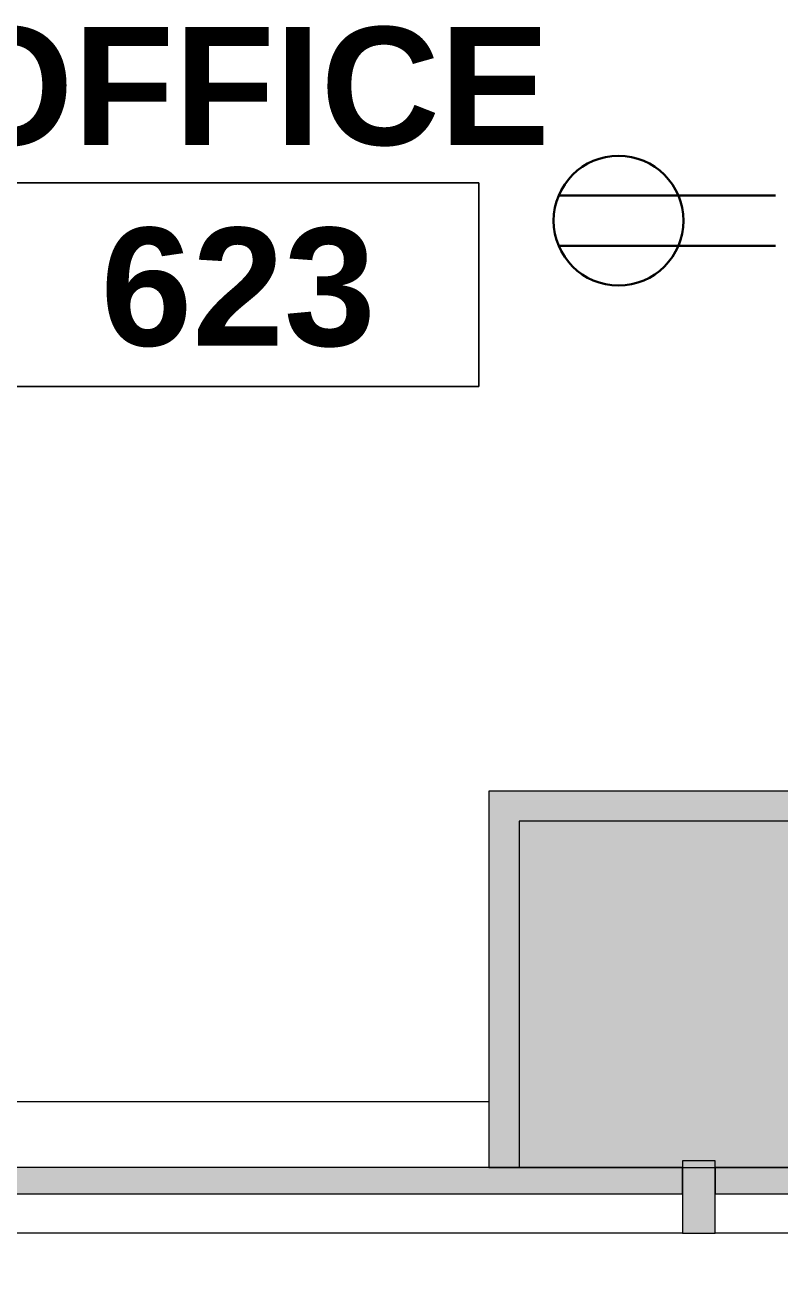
# Model space of a CAD drawing. Header units: inches. Extents: x 385 to 2249, y -1773 to -36.
# Drawn here: x 1880.1 to 1937.6, y -1729.2 to -1632.7 of the extents above; entities that cross this region are included whole.
import ezdxf

# ---------------------------------------------------------------- set-up
doc = ezdxf.new("R2010")
doc.units = ezdxf.units.IN
doc.header["$MEASUREMENT"] = 0
for name, color, linetype, lineweight in [('A-ANNO-NOTE', 131, 'Continuous', 30), ('A-AREA-IDEN', 2, 'Continuous', 9), ('A-COLS', 52, 'Continuous', 13), ('A-GLAZ-CURT', 52, 'Continuous', 13), ('A-GLAZ-CWMG', 51, 'Continuous', 13), ('A-WALL', 113, 'Continuous', 13)]:
    doc.layers.add(name, color=color, linetype=linetype, lineweight=lineweight)
doc.styles.add('Swis721 Lt BT_B', font='', dxfattribs={"height": 9})
doc.styles.get('Swis721 Lt BT_B').set_extended_font_data('Swis721 Lt BT', bold=True)

# ---------------------------------------------------------------- blocks, each defined once
blk = doc.blocks.new('System Panel - Glazed 2-5105823-Level 6 POWER _ SIGNAL')
at = {"layer": 'A-GLAZ-CURT', "lineweight": 9}
blk.add_hatch(color=7, dxfattribs=at).paths.add_polyline_path([(28.75, 0.25), (28.75, 2.25), (-28.75, 2.246), (-28.75, 0.25), (-14.331, 0.25)], flags=0)
at = {"layer": 'A-GLAZ-CURT', "color": 8, "lineweight": 20}
for p, q in [((28.75, 2.25), (-28.75, 2.25)), ((-28.75, 2.25), (-28.75, 0.25)), ((28.75, 0.25), (28.75, 2.25)), ((-28.75, 0.25), (28.75, 0.25))]:
    blk.add_line(p, q, dxfattribs=at)
blk = doc.blocks.new('Rectangular Mullion - 2_5_ x 5_ rectangular-5104493-Level 6 POWER _ SIGNAL')
at = {"layer": 'A-GLAZ-CWMG', "lineweight": 9}
blk.add_hatch(color=7, dxfattribs=at).paths.add_polyline_path([(-2.5, 2.75), (0, 2.75), (0, -2.75), (-2.5, -2.75), (-2.5, -0.25)], flags=0)
at = {"layer": 'A-GLAZ-CWMG', "color": 8, "lineweight": 20}
for p, q in [((-2.5, 2.75), (0, 2.75)), ((-2.5, -2.75), (-2.5, 2.75)), ((0, 2.75), (0, -2.75)), ((0, -2.75), (-2.5, -2.75))]:
    blk.add_line(p, q, dxfattribs=at)
blk = doc.blocks.new('Columns 15 - Columns 4-5094592-Level 6 POWER _ SIGNAL')
at = {"layer": 'A-COLS', "color": 8, "lineweight": 20}
for p, q in [((1386.748, -824.836), (1378.584, -849.964)), ((1412.527, -833.212), (1386.748, -824.836)), ((1404.362, -858.34), (1412.527, -833.212)), ((1378.584, -849.964), (1404.362, -858.34))]:
    blk.add_line(p, q, dxfattribs=at)
blk = doc.blocks.new('Walls 73 - Walls 3-5131590-Level 6 POWER _ SIGNAL')
at = {"layer": 'A-WALL', "lineweight": 9}
blk.add_line((54.477, -1328.896), (54.477, -1431.212), dxfattribs=at)
blk = doc.blocks.new('Rectangular Mullion - 2_5_ x 5_ rectangular-V34-Level 6 POWER _ SIGNAL')
at = {"layer": 'A-GLAZ-CWMG', "lineweight": 9}
blk.add_line((1810.202, -1724.891), (1752.702, -1724.891), dxfattribs=at)
blk = doc.blocks.new('Columns 57 - Columns 4-5528666-Level 6 POWER _ SIGNAL')
at = {"layer": 'A-COLS', "lineweight": 9}
blk.add_hatch(color=7, dxfattribs=at).paths.add_polyline_path([(1406.567, -859.056), (1415.443, -831.738), (1385.261, -821.931), (1376.385, -849.249)], flags=0)
at = {"layer": 'A-COLS', "color": 8, "lineweight": 20}
for p, q in [((1385.261, -821.931), (1376.385, -849.249)), ((1415.443, -831.738), (1385.261, -821.931)), ((1406.567, -859.056), (1415.443, -831.738)), ((1376.385, -849.249), (1406.567, -859.056))]:
    blk.add_line(p, q, dxfattribs=at)
blk = doc.blocks.new('Room Tag - Room Name and Number-3379422-Level 6 POWER _ SIGNAL')
at = {"layer": 'A-AREA-IDEN'}
for p, q in [((-0.1881, -0.1636), (-0.1881, -0.0018)), ((-0.1881, -0.0018), (0.1869, -0.0018)), ((0.1869, -0.0018), (-0.1881, -0.0018)), ((-0.1881, -0.0018), (-0.1881, -0.1636)), ((0.1869, -0.0018), (0.1869, -0.1636)), ((0.1869, -0.1636), (0.1869, -0.0018)), ((0.1869, -0.1636), (-0.1881, -0.1636)), ((-0.1881, -0.1636), (0.1869, -0.1636))]:
    blk.add_line(p, q, dxfattribs=at)

msp = doc.modelspace()

# ---------------------------------------------------------------- linework, layer by layer
at = {"layer": 'A-ANNO-NOTE'}
for p, q in [((1937.298, -1645.732), (1920.772, -1645.732)), ((1937.298, -1649.564), (1920.772, -1649.564)), ((1937.298, -1649.564), (1920.772, -1649.564))]:
    msp.add_line(p, q, dxfattribs=at)
msp.add_circle((1925.336, -1647.648), 4.95, dxfattribs=at)

# ---------------------------------------------------------------- block references
at = {"layer": 'A-AREA-IDEN', "xscale": 95.99999999999994, "yscale": 95.99999999999994, "zscale": 95.99999999999994}
msp.add_blockref('Room Tag - Room Name and Number-3379422-Level 6 POWER _ SIGNAL', (1896.738, -1644.59), dxfattribs=at)
at = {"layer": 'A-COLS', "lineweight": 9, "rotation": 18.00000000000044}
for name in ['Columns 57 - Columns 4-5528666-Level 6 POWER _ SIGNAL', 'Columns 15 - Columns 4-5094592-Level 6 POWER _ SIGNAL']:
    msp.add_blockref(name, (343.996, -1337.533), dxfattribs=at)
at = {"layer": 'A-GLAZ-CURT', "lineweight": 9}
for p in [(1901.452, -1722.141), (1961.451, -1722.141)]:
    msp.add_blockref('System Panel - Glazed 2-5105823-Level 6 POWER _ SIGNAL', p, dxfattribs=at)
at = {"layer": 'A-GLAZ-CWMG', "lineweight": 9, "extrusion": (0, 0, -1), "rotation": 180}
msp.add_blockref('Rectangular Mullion - 2_5_ x 5_ rectangular-5104493-Level 6 POWER _ SIGNAL', (-1932.702, -1722.141), dxfattribs=at)
at = {"layer": 'A-GLAZ-CWMG', "lineweight": 9}
for p in [(119.999, 0), (179.999, 0)]:
    msp.add_blockref('Rectangular Mullion - 2_5_ x 5_ rectangular-V34-Level 6 POWER _ SIGNAL', p, dxfattribs=at)
at = {"layer": 'A-WALL', "lineweight": 9, "rotation": 270.0000000000001}
msp.add_blockref('Walls 73 - Walls 3-5131590-Level 6 POWER _ SIGNAL', (3244.344, -1660.413), dxfattribs=at)

# ---------------------------------------------------------------- texts
at = {"layer": 'A-AREA-IDEN', "char_height": 9, "attachment_point": 1, "style": 'Swis721 Lt BT_B'}
for s, insert, width in [('OFFICE', (1873.996, -1632.873), 54.843), ('623', (1885.842, -1648.192), 25.452)]:
    msp.add_mtext(s, dxfattribs=dict(at, insert=insert, width=width))

doc.saveas('drawing.dxf')
